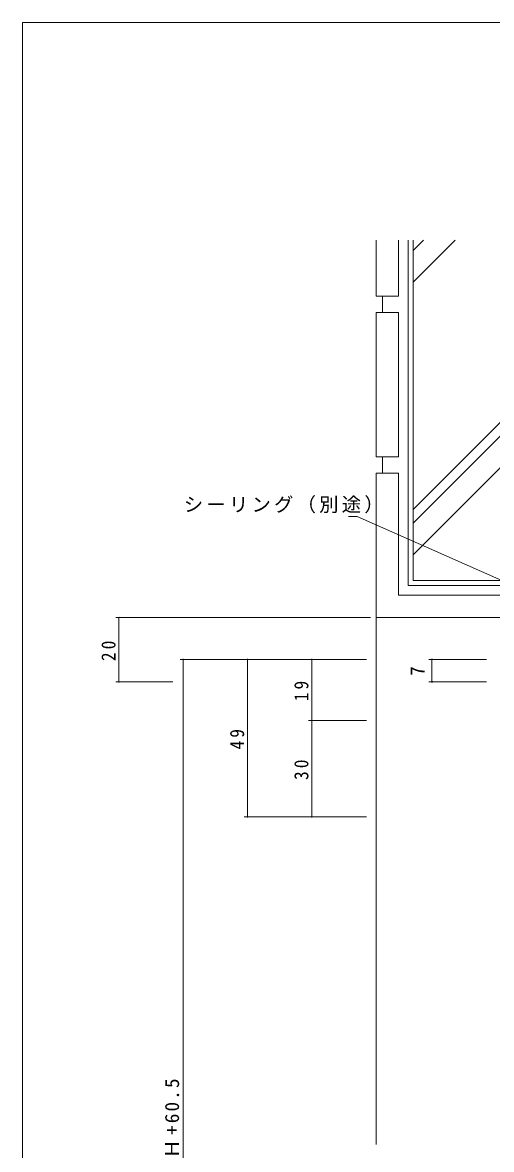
# Model space of a CAD drawing. Units: millimetres, scale not verified. Extents: x -594 to 539, y -420 to 386.
# Drawn here: x -590 to -444.1, y 31.3 to 382 of the extents above; entities that cross this region are included whole.
import ezdxf
from ezdxf.enums import TextEntityAlignment as Align

# ---------------------------------------------------------------- set-up
doc = ezdxf.new("R2010")
doc.units = ezdxf.units.MM
doc.header["$LTSCALE"] = 2
for name, color, linetype, lineweight in [('0-1_YKK_ZWAK', 7, 'Continuous', 9), ('0-5_YSS_K', 3, 'Continuous', 9), ('0-7_YKK_D', 6, 'Continuous', 9)]:
    doc.layers.add(name, color=color, linetype=linetype, lineweight=lineweight)
doc.styles.add('ＭＳ ゴシック', font='')
doc.styles.get('ＭＳ ゴシック').set_extended_font_data('MS Gothic')

msp = doc.modelspace()

# ---------------------------------------------------------------- linework, layer by layer
at = {"layer": '0-1_YKK_ZWAK'}
for p in [(-590, -368), (510, 382)]:
    msp.add_line(p, (-590, 382), dxfattribs=at)
at = {"layer": '0-5_YSS_K'}
for p, q in [((-480, 296.818), (-480, 314.327)), ((-473, 296.818), (-473, 314.327)), ((-470.002, 206.818), (-470.002, 314.327)), ((-370.507, 314.327), (-468.502, 216.332)), ((-455.36, 314.327), (-468.502, 301.185)), ((-380.407, 314.327), (-468.502, 226.232)), ((-465.26, 314.327), (-468.502, 311.085)), ((-384.649, 314.327), (-468.502, 230.475)), ((-468.502, 314.327), (-468.502, 208.318)), ((-473, 296.818), (-480, 296.818)), ((-478, 291.818), (-478, 296.818)), ((-473, 291.818), (-480, 291.818)), ((-480, 246.818), (-480, 291.818)), ((-473, 246.818), (-473, 291.818)), ((-473, 246.818), (-480, 246.818)), ((-478, 241.818), (-478, 246.818)), ((-480, 196.818), (-480, 241.818)), ((-473, 241.818), (-480, 241.818)), ((-473, 203.818), (-473, 241.818)), ((-468.502, 208.318), (-436.173, 208.318)), ((-473, 203.818), (-435, 203.818)), ((-470.002, 206.818), (-435.002, 206.818)), ((-480, 196.818), (-480, 32.816))]:
    msp.add_line(p, q, dxfattribs=at)
msp.add_lwpolyline([(-435, 203.818), (-435, 196.818), (-480, 196.818)], dxfattribs=at)
at = {"layer": '0-7_YKK_D'}
for p, q in [((-485.904, 228.255), (-488.604, 228.255)), ((-425.485, 201.576), (-485.904, 228.255)), ((-481.708, 196.816), (-561, 196.816)), ((-560, 196.816), (-560, 176.817)), ((-483, 183.816), (-541, 183.816)), ((-540, 183.816), (-540, -176.687)), ((-483, 183.816), (-521, 183.816)), ((-520, 134.816), (-520, 183.816)), ((-483, 183.816), (-501, 183.816)), ((-500, 183.816), (-500, 164.816)), ((-445.602, 183.816), (-463.602, 183.816)), ((-462.602, 183.816), (-462.602, 176.816)), ((-543.189, 176.817), (-561, 176.817)), ((-445.602, 176.816), (-463.602, 176.816)), ((-483, 164.816), (-501, 164.816)), ((-483, 164.816), (-501, 164.816)), ((-500, 164.816), (-500, 134.816)), ((-483, 134.816), (-521, 134.816)), ((-483, 134.816), (-501, 134.816))]:
    msp.add_line(p, q, dxfattribs=at)
for centre, start, end in [((-560, 196.816), 90, 270), ((-560, 196.816), 270, 90), ((-540, 183.816), 90, 270), ((-540, 183.816), 270, 90), ((-520, 183.816), 90, 270), ((-520, 183.816), 270, 90), ((-500, 183.816), 90, 270), ((-500, 183.816), 270, 90), ((-462.602, 183.816), 90, 270), ((-462.602, 183.816), 270, 90), ((-560, 176.817), 90, 270), ((-560, 176.817), 270, 90), ((-462.602, 176.816), 90, 270), ((-462.602, 176.816), 270, 90), ((-500, 164.816), 90, 270), ((-500, 164.816), 90, 270), ((-500, 164.816), 270, 90), ((-500, 164.816), 270, 90), ((-520, 134.816), 90, 270), ((-520, 134.816), 270, 90), ((-500, 134.816), 90, 270), ((-500, 134.816), 270, 90)]:
    msp.add_arc(centre, 0.106, start, end, dxfattribs=at)

# ---------------------------------------------------------------- texts
at = {"layer": '0-7_YKK_D', "color": 7, "style": 'ＭＳ ゴシック'}
msp.add_text('7', height=4.399, rotation=90, dxfattribs=at).set_placement((-463.602, 178.716), align=Align.BOTTOM_LEFT)
at = {"layer": '0-7_YKK_D', "color": 7, "insert": (-539.804, 229.255), "char_height": 4.399, "attachment_point": 7, "style": 'ＭＳ ゴシック'}
msp.add_mtext('\\T1.17;シーリング（別途）', dxfattribs=at)
at = {"layer": '0-7_YKK_D', "color": 7, "char_height": 4.399, "attachment_point": 7, "rotation": 90, "style": 'ＭＳ ゴシック'}
for s, insert in [('\\T1.36;\\W0.9;20', (-561, 183.296)), ('\\T1.36;\\W0.9;19', (-501, 170.796)), ('\\T1.36;\\W0.9;49', (-521, 155.796)), ('\\T1.36;\\W0.9;30', (-501, 146.296)), ('\\T1.22;網戸出来高：ＭＨ=Ｈ+60.5', (-540.8, -33.715))]:
    msp.add_mtext(s, dxfattribs=dict(at, insert=insert))

doc.saveas('drawing.dxf')
